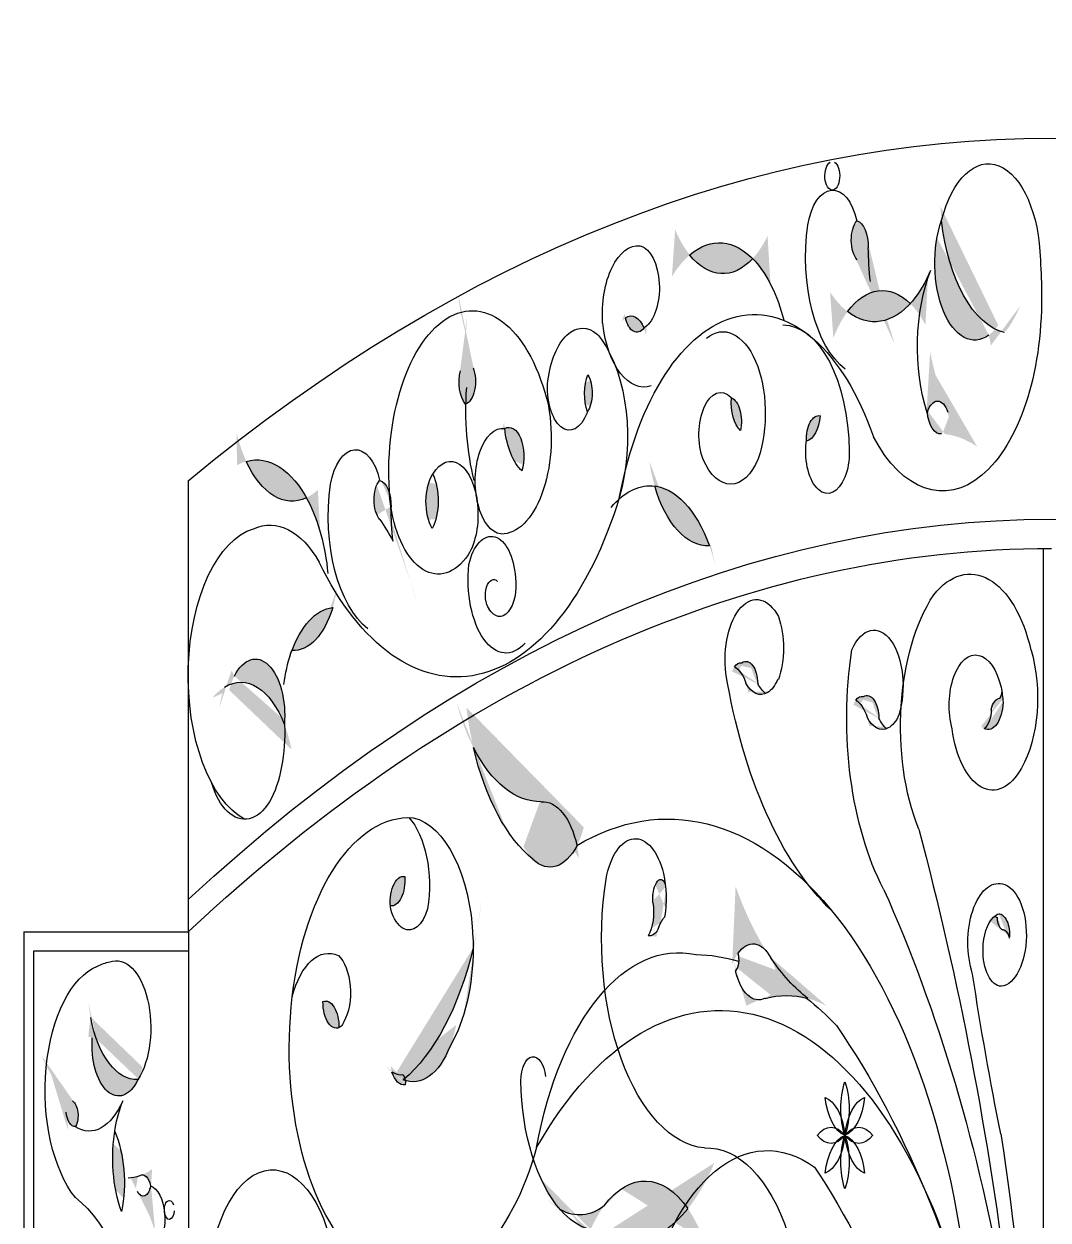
# Model space of a CAD drawing. Header units: millimetres. Extents: x 2621 to 26934, y 11979 to 27988.
# Drawn here: x 24660 to 25695, y 14042 to 15252 of the extents above; entities that cross this region are included whole.
import ezdxf

# ---------------------------------------------------------------- set-up
doc = ezdxf.new("R2010")
doc.units = ezdxf.units.MM

# ---------------------------------------------------------------- blocks, each defined once
blk = doc.blocks.new('A$C0F9C46A4')
h = blk.add_hatch(color=256)
edge = h.paths.add_edge_path()
edge.add_ellipse((956.3, 3068.4), major_axis=(0, 127.1), ratio=0.517647, start_angle=199.1944, end_angle=212.6585, ccw=False)
edge.add_line((977.9, 2948.4), (973.4, 2970.7))
edge.add_ellipse((1001.1, 3104.6), major_axis=(0, 144.3), ratio=0.517647, start_angle=158.1638, end_angle=172.785)
edge = h.paths.add_edge_path()
edge.add_line((973.4, 2970.7), (975.8, 2958.9))
edge.add_ellipse((961.4, 3031.6), major_axis=(0, 77.8), ratio=0.517647, start_angle=56.003, end_angle=200.8376, ccw=False)
edge.add_ellipse((1001.1, 3104.6), major_axis=(0, 144.3), ratio=0.517647, start_angle=101.7812, end_angle=158.1638)
h = blk.add_hatch(color=256)
edge = h.paths.add_edge_path()
edge.add_ellipse((973.8, 3057.2), major_axis=(0, 231.9), ratio=0.517647, start_angle=92.4443, end_angle=100.9872, ccw=False)
edge.add_ellipse((840.5, 3049), major_axis=(0, 25.8), ratio=0.517647, start_angle=266.2634, end_angle=352.1337)
edge.add_ellipse((848.6, 3054.9), major_axis=(0, 23.1), ratio=0.517647, start_angle=31.5734, end_angle=149.6082)
edge.add_ellipse((763.9, 2830.3), major_axis=(0, 254.9), ratio=0.517647, start_angle=315.7985, end_angle=323.4308, ccw=False)
h = blk.add_hatch(color=256)
edge = h.paths.add_edge_path()
edge.add_ellipse((703, 2910.9), major_axis=(0, 141.4), ratio=0.517647, start_angle=332.4363, end_angle=383.9834, ccw=False)
edge.add_ellipse((706.7, 3140.2), major_axis=(0, 119.2), ratio=0.517647, start_angle=147.162, end_angle=209.2576, ccw=False)
h = blk.add_hatch(color=256)
edge = h.paths.add_edge_path()
edge.add_ellipse((860.2, 3113.8), major_axis=(0, 141.4), ratio=0.517647, start_angle=158.0244, end_angle=209.5716, ccw=False)
edge.add_ellipse((868.1, 2884.8), major_axis=(0, 119.2), ratio=0.517647, start_angle=332.7502, end_angle=394.8458, ccw=False)
h = blk.add_hatch(color=256)
edge = h.paths.add_edge_path()
edge.add_ellipse((329, 3004.1), major_axis=(0, 231.9), ratio=0.517647, start_angle=249.5048, end_angle=258.0477, ccw=False)
edge.add_ellipse((453.4, 2911.3), major_axis=(0, 25.8), ratio=0.517647, start_angle=63.3239, end_angle=149.1942)
edge.add_ellipse((444.7, 2912), major_axis=(0, 23.1), ratio=0.517647, start_angle=188.6339, end_angle=306.6687)
edge.add_ellipse((568, 3055.1), major_axis=(0, 254.9), ratio=0.517647, start_angle=112.859, end_angle=120.4913, ccw=False)
h = blk.add_hatch(color=256)
edge = h.paths.add_edge_path()
edge.add_ellipse((619.8, 2986.2), major_axis=(0, 24.4), ratio=0.517647, start_angle=114.2308, end_angle=214.278, ccw=False)
edge.add_ellipse((614.1, 2946.9), major_axis=(0, 31.4), ratio=0.517647, start_angle=307.7316, end_angle=380.7773, ccw=False)
h = blk.add_hatch(color=256)
edge = h.paths.add_edge_path()
edge.add_ellipse((924.1, 2627.3), major_axis=(0, 231.9), ratio=0.517647, start_angle=-10.3369, end_angle=-1.7941)
edge.add_ellipse((926.8, 2884.8), major_axis=(0, 25.8), ratio=0.517647, start_angle=98.5165, end_angle=184.3868, ccw=False)
edge.add_ellipse((923.9, 2869.1), major_axis=(0, 23.1), ratio=0.517647, start_angle=301.0421, end_angle=419.0769, ccw=False)
edge.add_ellipse((1039.2, 3035.2), major_axis=(0, 254.9), ratio=0.517647, start_angle=127.2194, end_angle=134.8517)
h = blk.add_hatch(color=256)
edge = h.paths.add_edge_path()
edge.add_ellipse((562, 2900.5), major_axis=(0, 24.4), ratio=0.517647, start_angle=218.4123, end_angle=318.4595, ccw=False)
edge.add_ellipse((583.2, 2899.4), major_axis=(0, 31.4), ratio=0.517647, start_angle=51.913, end_angle=124.9588, ccw=False)
h = blk.add_hatch(color=256)
edge = h.paths.add_edge_path()
edge.add_ellipse((712.9, 2871.5), major_axis=(0, 24.4), ratio=0.517647, start_angle=247.9346, end_angle=347.9818, ccw=False)
edge.add_ellipse((731.6, 2890.7), major_axis=(0, 31.4), ratio=0.517647, start_angle=81.4353, end_angle=154.481, ccw=False)
h = blk.add_hatch(color=256)
edge = h.paths.add_edge_path()
edge.add_ellipse((803.9, 2853.1), major_axis=(0, 24.4), ratio=0.517647, start_angle=-6.4276, end_angle=93.6197, ccw=False)
edge.add_ellipse((789.3, 2882.7), major_axis=(0, 31.4), ratio=0.517647, start_angle=187.0732, end_angle=260.1189, ccw=False)
h = blk.add_hatch(color=256)
edge = h.paths.add_edge_path()
edge.add_ellipse((517.5, 2877.2), major_axis=(0, 61.8), ratio=0.517647, start_angle=101.917, end_angle=154.4327, ccw=False)
edge.add_ellipse((490.4, 2836.1), major_axis=(0, 29.5), ratio=0.517647, start_angle=240.1716, end_angle=376.1781, ccw=False)
h = blk.add_hatch(color=256)
edge = h.paths.add_edge_path()
edge.add_ellipse((235.5, 2691.3), major_axis=(0, 141.4), ratio=0.517647, start_angle=316.7954, end_angle=368.3426, ccw=False)
edge.add_ellipse((271.1, 2910.2), major_axis=(0, 119.2), ratio=0.517647, start_angle=131.5212, end_angle=193.6168, ccw=False)
h = blk.add_hatch(color=256)
edge = h.paths.add_edge_path()
edge.add_ellipse((633.1, 2665.1), major_axis=(0, 141.4), ratio=0.517647, start_angle=304.7437, end_angle=356.2908, ccw=False)
edge.add_ellipse((691.6, 2864.9), major_axis=(0, 119.2), ratio=0.517647, start_angle=119.4695, end_angle=181.565, ccw=False)
h = blk.add_hatch(color=256)
edge = h.paths.add_edge_path()
edge.add_ellipse((366, 2792.3), major_axis=(0, 23.1), ratio=0.517647, start_angle=31.5734, end_angle=149.6082, ccw=False)
edge.add_ellipse((357.9, 2786.4), major_axis=(0, 25.8), ratio=0.517647, start_angle=266.2634, end_angle=352.1337, ccw=False)
edge.add_ellipse((491.1, 2794.6), major_axis=(0, 231.9), ratio=0.517647, start_angle=92.4443, end_angle=100.9872)
edge.add_ellipse((281.3, 2567.7), major_axis=(0, 254.9), ratio=0.517647, start_angle=-44.2015, end_angle=-36.5692)
h = blk.add_hatch(color=256)
edge = h.paths.add_edge_path()
edge.add_ellipse((425.4, 2790.2), major_axis=(0, 36.3), ratio=0.517647, start_angle=39.4464, end_angle=138.0361, ccw=False)
edge.add_ellipse((398.6, 2791.3), major_axis=(0, 39.3), ratio=0.517647, start_angle=224.2602, end_angle=313.2223, ccw=False)
h = blk.add_hatch(color=256)
edge = h.paths.add_edge_path()
edge.add_ellipse((314.9, 2579.4), major_axis=(0, 104), ratio=0.517647, start_angle=362.8236, end_angle=414.3708, ccw=False)
edge.add_ellipse((273.1, 2727.6), major_axis=(0, 87.7), ratio=0.517647, start_angle=177.5494, end_angle=239.645, ccw=False)
h = blk.add_hatch(color=256)
edge = h.paths.add_edge_path()
edge.add_ellipse((243.5, 2552.4), major_axis=(0, 93.5), ratio=0.517647, start_angle=403.9936, end_angle=417.4577, ccw=False)
edge.add_line((209.9, 2619.6), (216.4, 2607.5))
edge.add_ellipse((219.3, 2501.5), major_axis=(0, 106.2), ratio=0.517647, start_angle=2.963, end_angle=17.5842)
edge = h.paths.add_edge_path()
edge.add_line((216.4, 2607.5), (213, 2613.9))
edge.add_ellipse((234.1, 2573.9), major_axis=(0, 57.3), ratio=0.517647, start_angle=260.8023, end_angle=405.6368, ccw=False)
edge.add_ellipse((219.3, 2501.5), major_axis=(0, 106.2), ratio=0.517647, start_angle=-53.4196, end_angle=2.963)
h = blk.add_hatch(color=256)
edge = h.paths.add_edge_path()
edge.add_ellipse((724.9, 2607.3), major_axis=(0, 20.3), ratio=0.517647, start_angle=353.1263, end_angle=397.7506, ccw=False)
edge.add_ellipse((730.1, 2605.7), major_axis=(0, 23.1), ratio=0.517647, start_angle=271.7919, end_angle=379.3711, ccw=False)
edge.add_ellipse((764.3, 2654.1), major_axis=(0, 64.2), ratio=0.517647, start_angle=138.0295, end_angle=154.2704)
edge.add_ellipse((745.2, 2638.2), major_axis=(0, 42.9), ratio=0.517647, start_angle=137.0486, end_angle=192.0343, ccw=False)
edge.add_ellipse((712.8, 2584.7), major_axis=(0, 40.2), ratio=0.517647, start_angle=-56.5875, end_angle=-15.8735)
h = blk.add_hatch(color=256)
edge = h.paths.add_edge_path()
edge.add_ellipse((987.1, 2572.6), major_axis=(0, 18.9), ratio=0.517647, start_angle=360.998, end_angle=426.1867, ccw=False)
edge.add_ellipse((976.2, 2607.4), major_axis=(0, 26.2), ratio=0.517647, start_angle=232.4821, end_angle=250.1071)
edge.add_ellipse((962.6, 2581.7), major_axis=(0, 53.5), ratio=0.517647, start_angle=276.1187, end_angle=288.3586, ccw=False)
edge.add_ellipse((974.9, 2589.3), major_axis=(0, 29.5), ratio=0.517647, start_angle=165.1261, end_angle=266.3483, ccw=False)
edge.add_ellipse((967.4, 2580.2), major_axis=(0, 20.7), ratio=0.517647, start_angle=199.3387, end_angle=270)
h = blk.add_hatch(color=256)
edge = h.paths.add_edge_path()
edge.add_ellipse((847.3, 2573.2), major_axis=(0, 20.3), ratio=0.517647, start_angle=351.3344, end_angle=395.9587, ccw=False)
edge.add_ellipse((852.5, 2571.2), major_axis=(0, 23.1), ratio=0.517647, start_angle=270, end_angle=377.5792, ccw=False)
edge.add_ellipse((887.5, 2617.6), major_axis=(0, 64.2), ratio=0.517647, start_angle=136.2376, end_angle=152.4785)
edge.add_ellipse((868.2, 2602.9), major_axis=(0, 42.9), ratio=0.517647, start_angle=135.2567, end_angle=190.2424, ccw=False)
edge.add_ellipse((834.9, 2551.4), major_axis=(0, 40.2), ratio=0.517647, start_angle=-58.3794, end_angle=-17.6654)
h = blk.add_hatch(color=256)
edge = h.paths.add_edge_path()
edge.add_ellipse((522.3, 2670.7), major_axis=(0, 183.8), ratio=0.517647, start_angle=134.6022, end_angle=180.5493)
edge.add_ellipse((524.7, 2414.6), major_axis=(0, 72.3), ratio=0.517647, start_angle=292.6835, end_angle=362.353, ccw=False)
edge.add_ellipse((532, 2495.1), major_axis=(0, 74.4), ratio=0.517647, start_angle=153.4772, end_angle=225.0705, ccw=False)
edge.add_ellipse((558.9, 2632.6), major_axis=(0, 221.1), ratio=0.517647, start_angle=114.2923, end_angle=157.3851, ccw=False)
h = blk.add_hatch(color=256)
edge = h.paths.add_edge_path()
edge.add_ellipse((371.6, 2407.9), major_axis=(0, 26.5), ratio=0.517647, start_angle=175.8055, end_angle=277.1975, ccw=False)
edge.add_ellipse((383.9, 2385.4), major_axis=(0, 26), ratio=0.517647, start_angle=-5.5429, end_angle=98.5458, ccw=False)
h = blk.add_hatch(color=256)
edge = h.paths.add_edge_path()
edge.add_ellipse((647.9, 2388.2), major_axis=(0, 23.2), ratio=0.517647, start_angle=43.6598, end_angle=98.4571, ccw=False)
edge.add_ellipse((643.8, 2397.3), major_axis=(0, 11.1), ratio=0.517647, start_angle=303.0783, end_angle=406.397, ccw=False)
edge.add_ellipse((618.3, 2389.3), major_axis=(0, 60.2), ratio=0.517647, start_angle=251.5181, end_angle=283.5086, ccw=False)
edge.add_ellipse((657.1, 2339.6), major_axis=(0, 35.4), ratio=0.517647, start_angle=30.1191, end_angle=58.4713)
edge.add_ellipse((632.5, 2376), major_axis=(0, 24.8), ratio=0.517647, start_angle=174.4662, end_angle=223.9709, ccw=False)
edge.add_ellipse((620.6, 2374.9), major_axis=(0, 31.3), ratio=0.517647, start_angle=221.2005, end_angle=288.4322)
h = blk.add_hatch(color=256)
edge = h.paths.add_edge_path()
edge.add_ellipse((737.3, 2293.4), major_axis=(0, 49.7), ratio=0.517647, start_angle=315.8629, end_angle=396.5573, ccw=False)
edge.add_ellipse((852.4, 2575.7), major_axis=(0, 310), ratio=0.517647, start_angle=142.7199, end_angle=158.2011)
edge.add_ellipse((771, 1989.3), major_axis=(0, 301.5), ratio=0.517647, start_angle=351.9864, end_angle=367.8958)
edge.add_ellipse((743.1, 2336.1), major_axis=(0, 49.7), ratio=0.517647, start_angle=113.9706, end_angle=194.665, ccw=False)
edge.add_ellipse((716.1, 2327), major_axis=(0, 13), ratio=0.517647, start_angle=211.2447, end_angle=299.2831)
h = blk.add_hatch(color=256)
edge = h.paths.add_edge_path()
edge.add_ellipse((385.7, 2339.1), major_axis=(0, 132.5), ratio=0.517647, start_angle=221.3677, end_angle=270, ccw=False)
edge.add_ellipse((393.7, 2293.4), major_axis=(0, 89.9), ratio=0.517647, start_angle=167.4669, end_angle=233.2769, ccw=False)
edge.add_ellipse((329, 2450.1), major_axis=(0, 266.3), ratio=0.517647, start_angle=203.3533, end_angle=245.3523)
h = blk.add_hatch(color=256)
edge = h.paths.add_edge_path()
edge.add_ellipse((991.3, 2370.1), major_axis=(0, 13.2), ratio=0.517647, start_angle=95.2382, end_angle=160.4268, ccw=False)
edge.add_ellipse((979.3, 2353.6), major_axis=(0, 18.3), ratio=0.517647, start_angle=-33.2778, end_angle=-15.6528)
edge.add_ellipse((989.3, 2336.7), major_axis=(0, 37.5), ratio=0.517647, start_angle=370.3588, end_angle=382.5987, ccw=False)
edge.add_ellipse((985.9, 2352.8), major_axis=(0, 20.7), ratio=0.517647, start_angle=259.3662, end_angle=360.5884, ccw=False)
edge.add_ellipse((989.6, 2343.2), major_axis=(0, 14.5), ratio=0.517647, start_angle=-66.4212, end_angle=4.2401)
h = blk.add_hatch(color=256)
edge = h.paths.add_edge_path()
edge.add_ellipse((108.8, 2240.1), major_axis=(0, 84.6), ratio=0.517647, start_angle=70.415, end_angle=83.8791)
edge.add_line((65.3, 2249.1), (73.4, 2246.8))
edge.add_ellipse((114.2, 2301.8), major_axis=(0, 96.1), ratio=0.517647, start_angle=110.2885, end_angle=124.9097, ccw=False)
edge = h.paths.add_edge_path()
edge.add_line((73.4, 2246.8), (69.1, 2248))
edge.add_ellipse((95.7, 2241), major_axis=(0, 51.8), ratio=0.517647, start_angle=82.236, end_angle=227.0705)
edge.add_ellipse((114.2, 2301.8), major_axis=(0, 96.1), ratio=0.517647, start_angle=124.9097, end_angle=181.2923, ccw=False)
h = blk.add_hatch(color=256)
edge = h.paths.add_edge_path()
edge.add_ellipse((304.9, 2258.8), major_axis=(0, 26.5), ratio=0.517647, start_angle=268.9688, end_angle=370.3608, ccw=False)
edge.add_ellipse((315.9, 2283.8), major_axis=(0, 26), ratio=0.517647, start_angle=87.6205, end_angle=191.7092, ccw=False)
h = blk.add_hatch(color=256)
edge = h.paths.add_edge_path()
edge.add_ellipse((380.9, 2258.4), major_axis=(0, 48), ratio=0.517647, start_angle=159.7506, end_angle=185.1398)
edge.add_ellipse((381.5, 2202.9), major_axis=(0, 8.28), ratio=0.517647, start_angle=299.371, end_angle=338.1852, ccw=False)
edge.add_ellipse((329, 2450.1), major_axis=(0, 266.3), ratio=0.517647, start_angle=203.3533, end_angle=204.0768, ccw=False)
edge.add_ellipse((393.7, 2293.4), major_axis=(0, 89.9), ratio=0.517647, start_angle=167.4669, end_angle=170.0117)
edge.add_ellipse((381.5, 2202.9), major_axis=(0, 8.28), ratio=0.517647, start_angle=252.4569, end_angle=283.4631, ccw=False)
edge.add_ellipse((384.5, 2228.4), major_axis=(0, 28.1), ratio=0.517647, start_angle=122.4402, end_angle=184.1412, ccw=False)
h = blk.add_hatch(color=256)
edge = h.paths.add_edge_path()
edge.add_ellipse((-34.5, 2133.4), major_axis=(0, 154.4), ratio=0.517647, start_angle=284.8676, end_angle=293.4104, ccw=False)
edge.add_ellipse((51.6, 2175.6), major_axis=(0, 17.2), ratio=0.517647, start_angle=98.6867, end_angle=184.557)
edge.add_ellipse((46.8, 2169.5), major_axis=(0, 15.4), ratio=0.517647, start_angle=223.9966, end_angle=342.0314)
edge.add_ellipse((85.2, 2339), major_axis=(0, 169.7), ratio=0.517647, start_angle=148.2218, end_angle=155.8541, ccw=False)
h = blk.add_hatch(color=256)
edge = h.paths.add_edge_path()
edge.add_ellipse((138.5, 2126.5), major_axis=(0, 94.1), ratio=0.517647, start_angle=73.5019, end_angle=125.0491, ccw=False)
edge.add_ellipse((60.5, 2101.9), major_axis=(0, 79.4), ratio=0.517647, start_angle=248.2277, end_angle=310.3233, ccw=False)
h = blk.add_hatch(color=256)
edge = h.paths.add_edge_path()
edge.add_ellipse((628.1, 1963.6), major_axis=(0, 139.6), ratio=0.517647, start_angle=323.094, end_angle=394.9233, ccw=False)
edge.add_ellipse((610.9, 2257.7), major_axis=(0, 216.8), ratio=0.517647, start_angle=161.0328, end_angle=212.6763, ccw=False)
edge.add_ellipse((565, 2002.3), major_axis=(0, 53.5), ratio=0.517647, start_angle=340.2323, end_angle=348.4075)
edge.add_ellipse((583.5, 2209.1), major_axis=(0, 156.4), ratio=0.517647, start_angle=149.839, end_angle=170.8442, ccw=False)
edge.add_ellipse((561.6, 2202.5), major_axis=(0, 133.6), ratio=0.517647, start_angle=164.2667, end_angle=201.3202)
h = blk.add_hatch(color=256)
edge = h.paths.add_edge_path()
edge.add_ellipse((102.4, 2260.3), major_axis=(0, 154.4), ratio=0.517647, start_angle=182.0864, end_angle=190.6292)
edge.add_ellipse((119.7, 2092.2), major_axis=(0, 17.2), ratio=0.517647, start_angle=290.9398, end_angle=376.8101, ccw=False)
edge.add_ellipse((120.5, 2103.2), major_axis=(0, 15.4), ratio=0.517647, start_angle=133.4653, end_angle=251.5001, ccw=False)
edge.add_ellipse((57.8, 1963.3), major_axis=(0, 169.7), ratio=0.517647, start_angle=-40.3573, end_angle=-32.725)
at = {"linetype": 'Continuous', "ltscale": 1.5}
for p, q in [((166.3, 2355.3), (166.3, 2811.6)), ((0, 2355.3), (166.3, 2355.3)), ((0, 2355.3), (0, 0)), ((166.3, 2355.3), (166.3, 0))]:
    blk.add_line(p, q, dxfattribs=at)
for p, q in [((1030.7, 2743.1), (1030.7, 0)), ((9.9, 2336.1), (166.3, 2336.1)), ((9.9, 2336.1), (166.3, 2336.1)), ((9.9, 2336.1), (166.3, 2336.1)), ((9.9, 19.1), (9.9, 2336.1)), ((9.9, 19.1), (9.9, 2336.1)), ((9.9, 19.1), (9.9, 2336.1))]:
    blk.add_line(p, q)
at = {"linetype": 'Continuous', "ltscale": 1.5, "extrusion": (0, 0, -1)}
for major_axis, start_param, end_param in [((0, 4274.7), -0.405473, 0.405473), ((0, 3889.1), -0.448437, 0.448437)]:
    blk.add_ellipse((1039.1, -1116.5), major_axis=major_axis, ratio=0.517647, start_param=start_param, end_param=end_param, dxfattribs=at)
at = {"extrusion": (0, 0, -1)}
for centre, major_axis, start_param, end_param in [((975.3, 3030.6), (0, 101.6), -1.117777, 1.529129), ((817.5, 3120), (0, 14.5), 0.311139, 5.972047), ((817.9, 3054.2), (0, 51.4), -1.246914, 1.162827), ((848.6, 3054.9), (0, 23.1), 3.67203, 5.732126), ((840.5, 3049), (0, 25.8), 0.137293, 1.636012), ((961.4, 3031.6), (0, 77.8), 2.777909, 5.305748), ((1001.1, 3104.6), (0, 144.3), 3.267518, 4.506768), ((853.7, 3038), (0, 122.2), 3.517339, 4.98216), ((621, 2979.7), (0, 69.6), 4.585231, 6.347194), ((703, 2910.9), (0, 141.4), -0.41859, 0.516086), ((620.6, 3006.9), (0, 42.6), 0.1261, 2.815022), ((706.7, 3140.2), (0, 119.2), 2.630951, 3.714723), ((973.8, 3057.2), (0, 231.9), 4.520627, 4.669728), ((703, 2910.9), (0, 141.4), 0.516086, 1.109145), ((888.6, 3001.3), (0, 271.2), 1.446881, 1.58187), ((860.2, 3113.8), (0, 141.4), 2.256551, 2.590464), ((969.6, 2947.4), (0, 127.5), 4.158084, 5.363478), ((453.4, 2820.5), (0, 163), 4.4976, 7.432348), ((868.1, 2884.8), (0, 119.2), -0.608174, 0.475599), ((738.7, 2699.4), (0, 280.4), -1.220801, 0.978736), ((860.2, 3113.8), (0, 141.4), 2.590464, 3.525139), ((928.9, 2994.5), (0, 193.4), 1.551007, 3.913159), ((614.1, 2946.9), (0, 31.4), -0.362632, 0.912256), ((564.9, 2896.3), (0, 69.6), -1.332695, 0.429269), ((627, 2988.9), (0, 82.6), 2.966232, 4.492345), ((619.8, 2986.2), (0, 24.4), 2.543328, 4.289482), ((620.6, 3006.9), (0, 42.6), 2.815022, 2.848085), ((707, 2879.7), (0, 82.6), -0.404233, 2.158774), ((767.6, 2840), (0, 129.2), -0.003815, 1.558709), ((558.6, 2888), (0, 82.6), 0.522155, 0.636771), ((547.5, 2855.3), (0, 121.6), 0.618369, 2.084297), ((453.4, 2911.3), (0, 25.8), 3.679255, 5.177975), ((444.7, 2912), (0, 23.1), 0.930807, 2.990903), ((583.2, 2899.4), (0, 31.4), 4.102243, 5.377132), ((562, 2900.5), (0, 24.4), 0.725018, 2.471172), ((531.2, 2882.9), (0, 162.8), 4.259542, 4.853106), ((551.6, 2905.3), (0, 42.6), 2.199478, 4.888399), ((704.7, 2858.3), (0, 42.6), 4.075715, 6.764636), ((731.6, 2890.7), (0, 31.4), 3.586982, 4.861871), ((704.7, 2858.3), (0, 42.6), 0.481451, 0.514514), ((712.9, 2871.5), (0, 24.4), 0.209757, 1.955911), ((923.9, 2869.1), (0, 23.1), -1.031086, 1.02901), ((482.8, 2855), (0, 97.4), 1.233558, 3.148312), ((551.6, 2905.3), (0, 42.6), 2.166415, 2.199478), ((926.8, 2884.8), (0, 25.8), 3.065028, 4.563747), ((490.4, 2836.1), (0, 29.5), -0.28236, 2.091399), ((803.9, 2853.1), (0, 24.4), 4.649214, 6.395368), ((789.3, 2882.7), (0, 31.4), 1.743254, 3.018143), ((484.1, 2811.1), (0, 53.5), 3.20269, 6.354962), ((517.5, 2877.2), (0, 61.8), 3.587827, 4.504397), ((335.3, 2791.6), (0, 51.4), -1.246914, 1.162827), ((812.7, 2841.3), (0, 42.6), 2.231986, 4.920908), ((812.7, 2841.3), (0, 42.6), -1.362277, -1.329214), ((235.5, 2691.3), (0, 141.4), -0.145606, 0.789069), ((431.5, 2777.6), (0, 53.5), -0.708199, 2.444072), ((714.6, 2877.7), (0, 69.6), 2.25166, 4.013624), ((815, 2839), (0, 37.8), 1.502771, 2.253252), ((271.1, 2910.2), (0, 119.2), 2.903935, 3.987707), ((371.1, 2775.4), (0, 122.2), 3.517339, 4.98216), ((366, 2792.3), (0, 23.1), 3.67203, 5.732126), ((357.9, 2786.4), (0, 25.8), 0.137293, 1.636012), ((425.4, 2790.2), (0, 36.3), 3.874001, 5.594716), ((398.6, 2791.3), (0, 39.3), 0.816425, 2.369107), ((633.1, 2665.1), (0, 141.4), -0.56333, 0.02973), ((437.6, 2982), (0, 368.9), 2.100715, 3.956955), ((633.1, 2665.1), (0, 141.4), 0.02973, 0.964405), ((691.6, 2864.9), (0, 119.2), 3.114278, 4.19805), ((235.5, 2691.3), (0, 141.4), 0.789069, 1.382129), ((419.1, 2814.5), (0, 97.4), 2.49845, 4.413204), ((491.1, 2794.6), (0, 231.9), 4.520627, 4.669728), ((248.7, 2624.4), (0, 142.3), -0.226909, 0.743634), ((281.3, 2567.7), (0, 254.9), 0.638253, 0.771461), ((244.1, 2614.2), (0, 150.6), 3.412886, 6.129901), ((472.6, 2707.6), (0, 47.7), -1.156861, 1.445944), ((1039.1, -1116.5), (0, 3859.6), -0.452126, 0), ((487.6, 2711.5), (0, 74.2), 2.614976, 4.920771), ((956.8, 2586.7), (0, 130.4), -0.575257, 1.149457), ((475, 2695.5), (0, 16.2), 3.731037, 6.786793), ((481.1, 2706), (0, 31.8), 1.33057, 3.859076), ((740.9, 2629.9), (0, 61.5), 4.493349, 7.050533), ((974, 2563), (0, 169.1), 4.051785, 5.619026), ((314.9, 2579.4), (0, 104), -0.983957, -0.049281), ((273.1, 2727.6), (0, 87.7), 2.100591, 3.184364), ((738.8, 2642.4), (0, 56.6), 0.974533, 2.172252), ((859.6, 2603.7), (0, 56.8), -0.864454, 2.108956), ((958.3, 2571.5), (0, 243.9), 3.923671, 4.999991), ((975.7, 2592), (0, 95.5), 1.043095, 2.411023), ((234.1, 2573.9), (0, 57.3), -0.796512, 1.731327), ((314.9, 2579.4), (0, 104), -1.317869, -0.983957), ((724.9, 2607.3), (0, 20.3), -0.658873, 0.119969), ((730.1, 2605.7), (0, 23.1), -0.338089, 1.539522), ((962.1, 2584.3), (0, 51), 4.227968, 6.411616), ((962.6, 2581.7), (0, 53.5), 0.105905, 1.167749), ((219.3, 2501.5), (0, 106.2), -0.306902, 0.932347), ((909.3, 2739.3), (0, 404.3), 3.59911, 4.40396), ((712.8, 2584.7), (0, 40.2), 0.277044, 0.987639), ((745.2, 2638.2), (0, 42.9), 2.844968, 3.891236), ((764.3, 2654.1), (0, 64.2), 3.590659, 3.874116), ((745.2, 2638.2), (0, 42.9), 2.258919, 2.844968), ((962.6, 2581.7), (0, 53.5), 1.167749, 1.464005), ((847.3, 2573.2), (0, 20.3), -0.627598, 0.151243), ((834.9, 2551.4), (0, 40.2), 0.308319, 1.018913), ((852.5, 2571.2), (0, 23.1), -0.306815, 1.570796), ((987.1, 2572.6), (0, 18.9), -1.155176, -0.017419), ((976.2, 2607.4), (0, 26.2), 1.917993, 2.225607), ((974.9, 2589.3), (0, 29.5), 1.634531, 3.401191), ((967.4, 2580.2), (0, 20.7), 1.556893, 2.804069), ((868.2, 2602.9), (0, 42.9), 2.876242, 3.92251), ((887.5, 2617.6), (0, 64.2), 3.621933, 3.90539), ((868.2, 2602.9), (0, 42.9), 2.290193, 2.876242), ((221.8, 2554.8), (0, 81.1), 1.448298, 1.978858), ((979.7, 2580.1), (0, 81.5), 2.385144, 4.469593), ((558.9, 2632.6), (0, 221.1), 3.536298, 4.288409), ((522.3, 2670.7), (0, 183.8), 3.132005, 3.933934), ((223.2, 2543.9), (0, 74.8), 1.858577, 4.183546), ((651.1, 1870), (0, 599.4), -0.30036, 1.416112), ((524.7, 2414.6), (0, 72.3), -0.041068, 1.173751), ((389.3, 2237.1), (0, 233.7), 3.558082, 6.319421), ((369.1, 2401.9), (0, 79.2), 0.515807, 1.868642), ((385.7, 2339.1), (0, 132.5), 0.116678, 1.49612), ((-42.2, 1511.2), (0, 2060.5), 1.092716, 1.58744), ((618.3, 2389.3), (0, 60.2), -1.245424, 1.144299), ((532, 2495.1), (0, 74.4), 2.352599, 3.604504), ((383.9, 2385.4), (0, 26), 4.413521, 6.379927), ((371.6, 2407.9), (0, 26.5), 1.445176, 3.214801), ((693.9, 2348.3), (0, 212), 3.194448, 5.000864), ((643.8, 2397.3), (0, 11.1), -0.809781, 0.993472), ((618.3, 2389.3), (0, 60.2), 1.144299, 1.893366), ((647.9, 2388.2), (0, 23.2), 4.564784, 5.521178), ((387.7, 1589.9), (0, 1232.7), 0.855403, 1.634657), ((985.6, 2344.3), (0, 59.9), 4.154531, 6.408787), ((986.8, 2352.1), (0, 52), 0.101291, 3.081981), ((620.6, 2374.9), (0, 31.3), 1.249094, 2.422508), ((389.5, 2398.3), (0, 41.2), 3.422114, 4.18951), ((389.5, 2398.3), (0, 41.2), 2.068212, 3.422114), ((989.3, 2336.7), (0, 37.5), -0.477051, -0.180795), ((985.9, 2352.8), (0, 20.7), -0.010269, 1.75639), ((657.1, 2339.6), (0, 35.4), -1.020516, -0.525678), ((989.3, 2336.7), (0, 37.5), -1.538896, -0.477051), ((979.3, 2353.6), (0, 18.3), 0.273193, 0.580807), ((991.3, 2370.1), (0, 13.2), 3.483209, 4.620965), ((385.7, 2339.1), (0, 132.5), 1.49612, 1.570796), ((662.3, 2039.9), (0, 294.3), -1.234708, 0.113913), ((632.5, 2376), (0, 24.8), 2.374155, 3.238175), ((737.3, 2293.4), (0, 49.7), -0.638045, 0.770338), ((989.6, 2343.2), (0, 14.5), -0.087908, 1.159269), ((308.1, 2254.3), (0, 79.2), -1.1102, 0.242635), ((329, 2450.1), (0, 266.3), 2.000979, 2.734), ((385.7, 2339.1), (0, 132.5), 1.570796, 2.419591), ((988.4, 2335.9), (0, 35.7), 3.140389, 4.766815), ((96.5, 2145.2), (0, 180.6), -0.239249, -0.10426), ((93.3, 2258.3), (0, 67.7), -0.186508, 2.460398), ((308.9, 2294), (0, 41.2), 0.442205, 2.38288), ((676.2, 1748.2), (0, 584.2), 0.011498, 0.154585), ((716.1, 2327), (0, 13), 1.059709, 2.596269), ((852.4, 2575.7), (0, 310), 3.522056, 3.792254), ((88.1, 2194.7), (0, 128.7), 3.712647, 6.074799), ((743.1, 2336.1), (0, 49.7), 2.88564, 4.294024), ((1979.7, 2894.3), (0, 2055.3), 4.34227, 4.425433), ((704, 1743.5), (0, 532.2), -0.738696, 1.035172), ((771, 1989.3), (0, 301.5), -0.137808, 0.139863), ((676.2, 1748.2), (0, 584.2), 0.391369, 0.501775), ((315.9, 2283.8), (0, 26), 2.787514, 4.75392), ((304.9, 2258.8), (0, 26.5), -0.180831, 1.588794), ((114.2, 2301.8), (0, 96.1), 3.119038, 4.358287), ((308.9, 2294), (0, 41.2), 2.38288, 2.563503), ((517.2, 1476.9), (0, 979.7), 0.643948, 2.734002), ((95.7, 2241), (0, 51.8), 2.320058, 4.847897), ((393.7, 2293.4), (0, 89.9), 2.211735, 3.360337), ((515, 2204.8), (0, 24.1), 4.707291, 7.688356), ((384.5, 2228.4), (0, 28.1), 3.069314, 4.146201), ((380.9, 2258.4), (0, 48), 3.051887, 3.495011), ((381.5, 2202.9), (0, 8.28), 0.380741, 1.876981), ((583.5, 2209.1), (0, 156.4), 3.668002, 4.683713), ((851.2, 2176.5), (0, 48.6), 4.121913, 5.302865), ((809.3, 2176.5), (0, 48.6), 0.98032, 2.161272), ((46.8, 2169.5), (0, 15.4), 0.313611, 2.373706), ((66.2, 2238.6), (0, 84.9), 2.262328, 3.467722), ((138.5, 2126.5), (0, 94.1), -1.247843, -0.913931), ((805.5, 2140), (0, 48.6), 0.194922, 1.375874), ((835.1, 2197.1), (0, 48.6), 3.336515, 4.517467), ((855, 2140), (0, 48.6), -1.375874, -0.194922), ((825.4, 2197.1), (0, 48.6), 1.765718, 2.946671), ((51.6, 2175.6), (0, 17.2), 3.062059, 4.560778), ((751.9, 1873), (0, 260.9), -1.166332, 0.361305), ((138.5, 2126.5), (0, 94.1), 4.100667, 5.035342), ((816.2, 2109), (0, 48.6), -0.590476, 0.590476), ((844.3, 2109), (0, 48.6), -0.590476, 0.590476), ((60.5, 2101.9), (0, 79.4), 0.867022, 1.950794), ((816.2, 2189.8), (0, 48.6), 2.551117, 3.732069), ((835.1, 2101.7), (0, 48.6), -1.375874, -0.194922), ((805.5, 2158.8), (0, 48.6), 1.765718, 2.946671), ((851.2, 2122.3), (0, 48.6), 4.121913, 5.302865), ((844.3, 2189.8), (0, 48.6), 2.551117, 3.732069), ((825.4, 2101.7), (0, 48.6), 0.194922, 1.375874), ((855, 2158.8), (0, 48.6), 3.336515, 4.517467), ((809.3, 2122.3), (0, 48.6), 0.98032, 2.161272), ((83.8, 1637.6), (0, 1820.4), 1.284949, 1.597007), ((401.8, 2259.3), (0, 256.5), 2.067708, 2.670466), ((691, 1949.8), (0, 186.9), -0.029744, 1.003931), ((251.3, 1989.1), (0, 125.4), 4.664038, 7.469298), ((102.4, 2260.3), (0, 154.4), 2.956078, 3.105179), ((119.7, 2092.2), (0, 17.2), -0.293392, 1.205328), ((628.1, 1963.6), (0, 139.6), -0.609526, 0.644132), ((509.1, 1396.6), (0, 913.3), 0.661775, 2.683432), ((120.5, 2103.2), (0, 15.4), 1.89368, 3.953776), ((124.9, 2064.6), (0, 34.2), 0.179793, 2.589534), ((17.7, 1911.9), (0, 186.7), 0.363885, 2.563422), ((147, 2074), (0, 9.64), 1.653759, 7.314667), ((561.6, 2202.5), (0, 133.6), 2.769484, 3.41619), ((583.5, 2209.1), (0, 156.4), 3.301392, 3.668002), ((610.9, 2257.7), (0, 216.8), 2.571283, 3.472632)]:
    blk.add_ellipse(centre, major_axis=major_axis, ratio=0.517647, start_param=start_param, end_param=end_param, dxfattribs=at)

msp = doc.modelspace()

# ---------------------------------------------------------------- block references
msp.add_blockref('A$C0F9C46A4', (24659.5, 11978.7))

doc.saveas('drawing.dxf')
